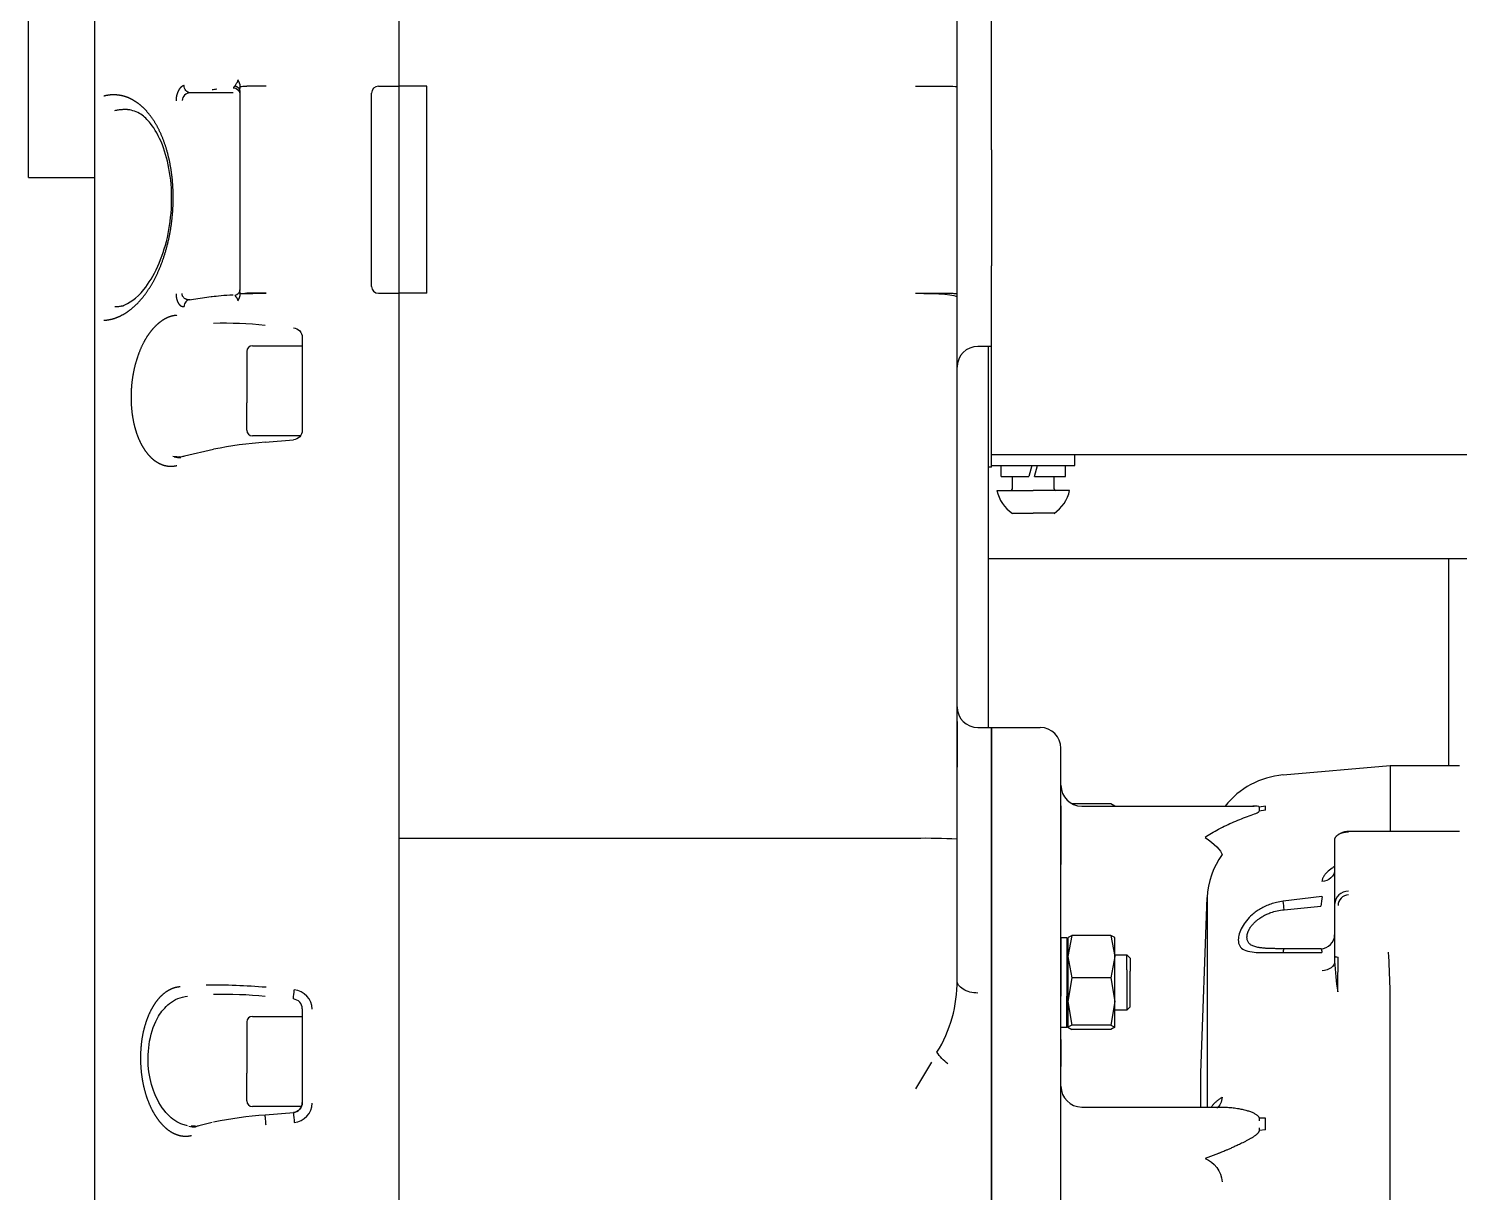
# Model space of a CAD drawing. Extents: x -599358 to 2865263, y -1062760 to 486533.
# Drawn here: x 1001224.8 to 1001549.3, y -671252.1 to -670988.1 of the extents above; entities that cross this region are included whole.
import ezdxf

# ---------------------------------------------------------------- set-up
doc = ezdxf.new("R2010")
doc.units = 0
for name, color, linetype in [('A-LIN-V', 9, 'Continuous'), ('EWHS5T6M-1', 7, 'Continuous'), ('EWHS5T6M-3', 7, 'Continuous'), ('FHSGH10105-主梁-06', 7, 'Continuous')]:
    doc.layers.add(name, color=color, linetype=linetype)

# ---------------------------------------------------------------- blocks, each defined once
blk = doc.blocks.new('G$C20E3758E-M')
at = {"layer": 'EWHS5T6M-1', "color": 3, "linetype": 'Continuous'}
blk.add_line((-1242.83, 2948.21), (-1242.83, 2978.13), dxfattribs=at)
at = {"layer": 'EWHS5T6M-3', "color": 3, "linetype": 'Continuous'}
for p, q in [((-1308.83, 3037.09), (-1308.83, 3223.6)), ((-1394.32, 3046.28), (-1394.32, 3136.92)), ((-1394.32, 3046.28), (-1394.32, 3136.4)), ((-1438.31, 3131.96), (-1438.31, 3043.55)), ((-1313.82, 3046.19), (-1313.82, 3104.82)), ((-1447.81, 3033.12), (-1447.81, 3103.12)), ((-1447.81, 3033.12), (-1447.81, 3048.12)), ((-1417.31, 3045.58), (-1417.26, 3046.22)), ((-1417.31, 3045.58), (-1417.31, 3016.91)), ((-1417.26, 3046.22), (-1417.28, 3046.21)), ((-1413.54, 3046.28), (-1416.31, 3046.28)), ((-1397.32, 3046.28), (-1394.32, 3046.28)), ((-1394.32, 3044.66), (-1394.32, 3046.28)), ((-1394.32, 3044.66), (-1394.32, 3046.28)), ((-1390.32, 3046.28), (-1394.32, 3046.28)), ((-1390.32, 3016.39), (-1390.32, 3046.28)), ((-1319.82, 3046.28), (-1314.82, 3046.28)), ((-1313.82, 3016.31), (-1313.82, 3046.19)), ((-1438.31, 3043.55), (-1438.31, 3027.29)), ((-1418.31, 3045.32), (-1424.51, 3045.32)), ((-1398.32, 3017.39), (-1398.32, 3045.28)), ((-1394.32, 3041.45), (-1394.32, 3044.66)), ((-1394.32, 3041.45), (-1394.32, 3044.66)), ((-1394.32, 3019.13), (-1394.32, 3041.45)), ((-1394.32, 3019.13), (-1394.32, 3041.45)), ((-1308.83, 3037.09), (-1308.83, 3020.35)), ((-1447.81, 3033.12), (-1438.31, 3033.12)), ((-1447.81, 3033.12), (-1438.31, 3033.12)), ((-1438.31, 3033.12), (-1438.31, 2936.96)), ((-1438.31, 3027.29), (-1438.31, 3012.91)), ((-1394.32, 3016.39), (-1394.32, 3019.13)), ((-1394.32, 3016.39), (-1394.32, 3019.13)), ((-1308.83, 3019.63), (-1308.83, 3020.35)), ((-1308.83, 2993.13), (-1308.83, 3019.63)), ((-1417.26, 3016.34), (-1417.31, 3016.91)), ((-1424.78, 3015.44), (-1424.74, 3015.41)), ((-1424.66, 3015.43), (-1421.48, 3015.91)), ((-1417.28, 3016.33), (-1417.26, 3016.34)), ((-1413.54, 3016.39), (-1416.31, 3016.39)), ((-1397.32, 3016.39), (-1394.32, 3016.39)), ((-1394.32, 2938.36), (-1394.32, 3016.39)), ((-1394.32, 2937.7), (-1394.32, 3016.39)), ((-1390.32, 3016.39), (-1394.32, 3016.39)), ((-1319.82, 3016.39), (-1314.82, 3016.39)), ((-1313.82, 3015.87), (-1313.82, 3016.31)), ((-1313.82, 2937.58), (-1313.82, 3015.87)), ((-1438.31, 3012.91), (-1438.31, 2936.96)), ((-1415.51, 3008.81), (-1408.32, 3008.81)), ((-1408.32, 3010.01), (-1408.32, 2996.63)), ((-1308.83, 3008.72), (-1310.82, 3008.72)), ((-1309.32, 3008.72), (-1309.32, 2953.71)), ((-1416.31, 3008.01), (-1416.31, 3000.6)), ((-1416.32, 3005.78), (-1416.31, 3005.78)), ((-1416.31, 2996.61), (-1416.31, 3000.6)), ((-1416.31, 2998.85), (-1416.32, 2998.84)), ((-1408.58, 2995.81), (-1415.51, 2995.81)), ((-1413.66, 2994.89), (-1409.59, 2995.25)), ((-1421.11, 2993.86), (-1425.32, 2992.86)), ((-1308.83, 2993.13), (-726.88, 2993.13)), ((-1308.83, 2991.53), (-1308.83, 2993.13)), ((-1296.83, 2991.53), (-1296.83, 2993.13)), ((-1308.83, 2991.29), (-1309.32, 2991.29)), ((-1308.83, 2991.29), (-1308.83, 2991.53)), ((-1308.83, 2991.53), (-1296.83, 2991.53)), ((-1307.48, 2989.93), (-1307.48, 2991.53)), ((-1307.48, 2989.93), (-1303.45, 2989.93)), ((-1305.83, 2988.18), (-1305.83, 2989.93)), ((-1303.03, 2991.53), (-1303.45, 2989.93)), ((-1302.63, 2989.93), (-1302.2, 2991.53)), ((-1302.63, 2989.93), (-1298.18, 2989.93)), ((-1299.83, 2988.18), (-1299.83, 2989.93)), ((-1298.18, 2989.93), (-1298.18, 2991.53)), ((-1308.08, 2987.93), (-1302.83, 2987.93)), ((-1297.58, 2987.93), (-1302.83, 2987.93)), ((-1305.83, 2984.63), (-1302.83, 2984.63)), ((-1299.83, 2984.63), (-1302.83, 2984.63)), ((-1300.52, 2984.63), (-1300.51, 2984.63)), ((-1313.82, 2954.6), (-1313.82, 2947.98)), ((-1310.82, 2953.71), (-1308.83, 2953.71)), ((-1308.83, 2953.71), (-1308.83, 2862.43)), ((-1308.83, 2789.45), (-1308.83, 2953.71)), ((-1308.83, 2953.71), (-1301.83, 2953.71)), ((-1298.83, 2791.38), (-1298.83, 2950.71)), ((-1266.78, 2946.86), (-1251.33, 2948.21)), ((-1251.33, 2948.21), (-1251.33, 2938.75)), ((-1251.33, 2948.21), (-1241.33, 2948.21)), ((-1298.83, 2942.4), (-1298.83, 2933.94)), ((-1291.61, 2942.7), (-1297.19, 2942.7)), ((-1295.83, 2942.37), (-1270.96, 2942.37)), ((-1291.03, 2942.37), (-1291.61, 2942.7)), ((-1291.03, 2942.37), (-1291.03, 2942.4)), ((-1269.33, 2942.36), (-1270.23, 2942.23)), ((-1269.33, 2941.77), (-1269.33, 2942.35)), ((-1270.23, 2942.23), (-1270.23, 2941.63)), ((-1269.33, 2941.77), (-1270.23, 2941.63)), ((-1257.33, 2938.75), (-1241.33, 2938.75)), ((-1438.31, 2936.96), (-1438.31, 2823.78)), ((-1438.31, 2936.96), (-1438.31, 2823.78)), ((-1394.32, 2811.78), (-1394.32, 2937.7)), ((-1319.82, 2937.7), (-1394.32, 2937.7)), ((-1394.32, 2811.78), (-1394.32, 2937.04)), ((-1313.82, 2917.24), (-1313.82, 2937.58)), ((-1259.33, 2937.43), (-1259.33, 2928.18)), ((-1298.83, 2929.4), (-1298.83, 2933.94)), ((-1278.65, 2903.88), (-1277.73, 2929.16)), ((-1277.73, 2929.16), (-1277.73, 2898.93)), ((-1261.16, 2929.33), (-1266.78, 2928.63)), ((-1266.61, 2927.42), (-1261.33, 2927.93)), ((-1259.33, 2928.18), (-1259.33, 2920.75)), ((-1298.83, 2923.41), (-1298.83, 2914.96)), ((-1298.83, 2923.41), (-1298, 2923.41)), ((-1298, 2923.41), (-1298, 2914.96)), ((-1298, 2923.41), (-1297.83, 2922.71)), ((-1297.25, 2923.71), (-1297.83, 2920.64)), ((-1297.83, 2923.41), (-1297.83, 2920.64)), ((-1297.74, 2923.44), (-1297.25, 2923.71)), ((-1291.61, 2923.71), (-1297.25, 2923.71)), ((-1291.61, 2923.71), (-1291.03, 2920.64)), ((-1291.03, 2923.39), (-1291.61, 2923.71)), ((-1291.03, 2920.64), (-1291.03, 2923.41)), ((-1261.33, 2921.79), (-1266.61, 2921.79)), ((-1297.83, 2920.64), (-1297.83, 2914.17)), ((-1297.83, 2920.64), (-1297.25, 2917.57)), ((-1291.03, 2920.64), (-1291.61, 2917.57)), ((-1291.03, 2920.91), (-1289.33, 2920.91)), ((-1291.03, 2914.17), (-1291.03, 2920.64)), ((-1289.33, 2918.76), (-1289.33, 2920.91)), ((-1289.33, 2920.91), (-1288.83, 2920.41)), ((-1288.83, 2920.41), (-1288.83, 2918.53)), ((-1266.78, 2921.23), (-1261.16, 2921.24)), ((-1259.33, 2920.75), (-1259.33, 2919.97)), ((-1297.25, 2917.57), (-1297.83, 2914.17)), ((-1291.61, 2917.57), (-1297.25, 2917.57)), ((-1291.61, 2917.57), (-1291.03, 2914.17)), ((-1289.33, 2918.76), (-1289.33, 2912.91)), ((-1288.83, 2913.41), (-1288.83, 2918.53)), ((-1251.33, 2804.45), (-1251.33, 2916.24)), ((-1298.83, 2910.41), (-1298.83, 2914.96)), ((-1298, 2910.41), (-1298, 2914.96)), ((-1297.83, 2914.17), (-1297.25, 2910.76)), ((-1297.83, 2914.17), (-1297.83, 2910.44)), ((-1291.03, 2914.17), (-1291.61, 2910.76)), ((-1291.03, 2910.44), (-1291.03, 2914.17)), ((-1415.51, 2912.02), (-1408.32, 2912.02)), ((-1408.32, 2913.11), (-1408.32, 2899.57)), ((-1289.33, 2912.91), (-1291.03, 2912.91)), ((-1288.83, 2913.41), (-1289.33, 2912.91)), ((-1416.31, 2911.22), (-1416.31, 2903.8)), ((-1298, 2910.41), (-1298.83, 2910.41)), ((-1297.83, 2911.11), (-1298, 2910.41)), ((-1297.25, 2910.76), (-1297.83, 2910.44)), ((-1297.83, 2910.44), (-1297.25, 2910.11)), ((-1297.83, 2910.41), (-1297.83, 2910.44)), ((-1291.61, 2910.76), (-1297.25, 2910.76)), ((-1291.61, 2910.11), (-1297.25, 2910.11)), ((-1291.61, 2910.76), (-1291.03, 2910.44)), ((-1291.03, 2910.44), (-1291.61, 2910.11)), ((-1416.32, 2908.98), (-1416.31, 2908.98)), ((-1298.83, 2908.7), (-1298.83, 2904.79)), ((-1317.52, 2905.43), (-1319.82, 2901.56)), ((-1416.31, 2899.82), (-1416.31, 2903.8)), ((-1298.83, 2900.25), (-1298.83, 2904.79)), ((-1278.65, 2898.93), (-1278.65, 2903.88)), ((-1416.31, 2902.05), (-1416.32, 2902.05)), ((-1408.43, 2899.02), (-1415.51, 2899.02)), ((-1413.66, 2897.79), (-1409.52, 2898.16)), ((-1295.83, 2898.93), (-1275.41, 2898.93)), ((-1270.23, 2897.31), (-1270.24, 2896.94)), ((-1269.33, 2897.35), (-1270.23, 2897.31)), ((-1269.33, 2895.63), (-1269.33, 2897.35)), ((-1423.42, 2896.22), (-1421.32, 2896.73)), ((-1270.24, 2895.91), (-1270.23, 2895.54)), ((-1269.33, 2895.63), (-1270.23, 2895.54)), ((-1276.11, 2892.23), (-1278.04, 2891.49))]:
    blk.add_line(p, q, dxfattribs=at)
for centre, radius, start, end in [((-1418.86, 3046.23), 1.58, 359.4394, 37.8711), ((-1397.32, 3045.28), 1, 90, 180), ((-1424.47, 3044.12), 1.2, 91.7741, 174.5739), ((-1397.32, 3017.39), 1, 180, 270), ((-1418.99, 3016.33), 1.71, 323.6578, 359.8796), ((-1419.51, 2954.15), 57.91, 84.2011, 91.5797), ((-1415.51, 3008.01), 0.8, 90, 180), ((-1310.82, 3005.72), 3, 90, 180), ((-1415.51, 2996.61), 0.8, 180, 270), ((-1409.19, 2934.76), 60.3, 94.2539, 101.4015), ((-1426.08, 2995.31), 2.62, 253.4261, 275.4723), ((-1302.83, 2989.09), 5.38, 192.4855, 236.0883), ((-1306.08, 2988.18), 0.25, 270, 0), ((-1299.58, 2988.18), 0.25, 180, 270), ((-1302.83, 2989.09), 5.38, 303.9117, 347.5145), ((-1310.82, 2956.71), 3, 180, 270), ((-1301.83, 2950.71), 3, 0, 90), ((-1265.74, 2934.91), 12, 95, 141.5339), ((-1295.83, 2945.37), 3, 180, 270), ((-1318.32, 2865.73), 71.99, 86.4159, 91.1933), ((-1266.43, 2928.73), 11.3, 144.0079, 177.8344), ((-1257.38, 2928.13), 1.95, 88.589, 178.5506), ((-1316.7, 2920.84), 50.53, 7.4867, 8.8757), ((-1208.82, 2922.12), 52.83, 172.1589, 173.6941), ((-1257.31, 2928.03), 1.52, 90.7749, 180.7566), ((-1261.33, 2923.79), 2, 269.9622, 359.9621), ((-1222.73, 2921.51), 36.64, 182.4106, 189.3696), ((-1862.76, 2923.29), 603.93, 359.2651, 359.74293), ((-1589.91, 2904.04), 338.8, 2.0647, 2.9141), ((-1421.19, 2823.92), 92.61, 85.2651, 90.6278), ((-1529.62, 2926.25), 120.59, 354.4244, 355.0568), ((-1409.73, 2913.05), 2.82, 359.8583, 84.6958), ((-1332.94, 2916.97), 19.12, 327.9797, 0.804), ((-1251.22, 2916.24), 0.108, 178.9565, 182.8542), ((-1419.46, 2859.67), 55.52, 84.0096, 91.7057), ((-1409.75, 2913.11), 1.43, 0.0738, 83.8251), ((-1415.51, 2911.22), 0.8, 90, 180), ((-1295.83, 2901.93), 3, 180, 270), ((-1415.51, 2899.82), 0.8, 180, 270), ((-1409.74, 2899.57), 1.43, 276.0525, 0.0524), ((-1409.73, 2899.5), 2.82, 275.292, 0.1539), ((-1409.23, 2838.56), 59.39, 94.2811, 101.5392), ((-1360.87, 2901.55), 48.84, 183.9954, 185.709), ((-1423.91, 2898.74), 2.67, 252.9751, 273.8165)]:
    blk.add_arc(centre, radius, start, end, dxfattribs=at)
at = {"layer": 'EWHS5T6M-3', "color": 3, "linetype": 'Continuous', "extrusion": (0, 0, -1)}
for centre, major_axis, ratio, start_param, end_param in [((-1413.54, 3045.4), (-9, 0), 0.087156, 0.523599, 0.664081), ((-1418.31, 3045.07), (1, 0), 0.996195, 4.712389, 6.283185), ((-1418.31, 3045.58), (1, 0), 0.786918, 4.994332, 6.283185), ((-1416.31, 3046.19), (1, 0), 0.087156, 3.482259, 4.712389), ((-1314.82, 3046.19), (1, 0), 0.087156, 4.712389, 6.283185), ((-1418.31, 3016.91), (1, 0), 0.882114, 0, 1.288854), ((-1421.33, 3014.92), (0.149, -0.989), 0.86273, 3.141593, 3.314816), ((-1413.54, 3015.52), (-9, 0), 0.087156, 0.523599, 1.011737), ((-1413.54, 3015.52), (-10, 0), 0.087156, 1.187697, 1.570796), ((-1416.31, 3016.31), (-1, 0), 0.087156, 0.340666, 1.570796), ((-1319.82, 3015.87), (6, 0), 0.087156, 4.712389, 6.283185), ((-1314.82, 3016.31), (-1, 0), 0.087156, 1.570796, 3.141593), ((-1409.71, 3010.01), (1.4, 0), 0.996195, 4.799655, 6.283185), ((-1409.71, 2996.63), (-1.4, 0), 0.996195, 3.141593, 4.625123), ((-1278.04, 2936.96), (2.42, -1.77), 0.246907, 4.534324, 6.060506), ((-1261.33, 2919.97), (-2, 0), 0.692826, 3.141565, 4.625123), ((-1310.82, 2917.24), (3, 0), 0.616789, 1.570796, 3.141593), ((-1315.18, 2906.72), (2.05, -2.19), 0.378821, 1.18491, 1.960757), ((-1409.74, 2899.57), (-1.43, 0.02), 0.998994, 3.125734, 4.59105), ((-1278.04, 2888.83), (1.66, -2.5), 0.728317, 3.880999, 5.407181)]:
    blk.add_ellipse(centre, major_axis=major_axis, ratio=ratio, start_param=start_param, end_param=end_param, dxfattribs=at)
at = {"layer": 'EWHS5T6M-3', "color": 3, "linetype": 'Continuous'}
for points, degree, knots in [([(-1425.38, 3046.36), (-1425.6, 3046.32), (-1425.82, 3046.14), (-1426.03, 3045.96), (-1426.19, 3045.65), (-1426.35, 3045.35), (-1426.44, 3044.97), (-1426.53, 3044.59), (-1426.53, 3044.19)], 2, [0, 0, 0, 0.25, 0.25, 0.5, 0.5, 0.75, 0.75, 1, 1, 1]), ([(-1424.51, 3045.32), (-1424.74, 3045.33), (-1424.96, 3045.45), (-1425.28, 3045.83), (-1425.38, 3046.1), (-1425.38, 3046.36)], 3, [0, 0, 0, 0, 0.5, 0.5, 1, 1, 1, 1]), ([(-1418.04, 3046.34), (-1418.05, 3046.32), (-1418.07, 3046.28), (-1418.1, 3046.22), (-1418.14, 3046.18), (-1418.18, 3046.14), (-1418.22, 3046.11), (-1418.27, 3046.08), (-1418.3, 3046.07), (-1418.31, 3046.07)], 3, [0, 0, 0, 0, 0.129131, 0.262792, 0.401034, 0.543884, 0.691341, 0.843389, 1, 1, 1, 1]), ([(-1417.61, 3047.2), (-1417.61, 3047.18), (-1417.61, 3047.14), (-1417.63, 3047.08), (-1417.64, 3047.02), (-1417.67, 3046.96), (-1417.7, 3046.9), (-1417.73, 3046.83), (-1417.77, 3046.76), (-1417.83, 3046.67), (-1417.9, 3046.56), (-1417.97, 3046.44), (-1418.01, 3046.37), (-1418.04, 3046.34)], 3, [0, 0, 0, 0, 0.046213, 0.095895, 0.149811, 0.208554, 0.272571, 0.342192, 0.417658, 0.499136, 0.665682, 0.832684, 1, 1, 1, 1]), ([(-1436.97, 3012.5), (-1436.01, 3012.53), (-1435.05, 3012.91), (-1434.1, 3013.28), (-1433.19, 3013.97), (-1432.28, 3014.67), (-1431.45, 3015.66), (-1430.63, 3016.65), (-1429.92, 3017.9), (-1429.22, 3019.14), (-1428.66, 3020.58), (-1428.11, 3022.03), (-1427.72, 3023.61), (-1427.34, 3025.2), (-1427.14, 3026.86), (-1426.94, 3028.52), (-1426.94, 3030.18), (-1426.94, 3031.85), (-1427.14, 3033.45), (-1427.34, 3035.05), (-1427.72, 3036.52), (-1428.1, 3037.99), (-1428.66, 3039.26), (-1429.22, 3040.54), (-1429.92, 3041.57), (-1430.63, 3042.6), (-1431.45, 3043.34), (-1432.28, 3044.08), (-1433.19, 3044.51), (-1434.1, 3044.93), (-1435.05, 3045.01), (-1436.01, 3045.1), (-1436.97, 3044.84)], 2, [0, 0, 0, 0.0625, 0.0625, 0.125, 0.125, 0.1875, 0.1875, 0.25, 0.25, 0.3125, 0.3125, 0.375, 0.375, 0.4375, 0.4375, 0.5, 0.5, 0.5625, 0.5625, 0.625, 0.625, 0.6875, 0.6875, 0.75, 0.75, 0.8125, 0.8125, 0.875, 0.875, 0.9375, 0.9375, 1, 1, 1]), ([(-1435.35, 3042.79), (-1435.26, 3042.81), (-1435.09, 3042.84), (-1434.84, 3042.88), (-1434.6, 3042.91), (-1434.37, 3042.93), (-1434.15, 3042.95), (-1433.93, 3042.95), (-1433.72, 3042.95), (-1433.52, 3042.94), (-1433.34, 3042.92), (-1433.23, 3042.91), (-1433.18, 3042.9)], 3, [0, 0, 0, 0, 0.0181215, 0.0356849, 0.0526911, 0.0691411, 0.085036, 0.1003767, 0.1151641, 0.129399, 0.1430824, 0.15322, 0.15322, 0.15322, 0.15322]), ([(-1434.34, 3014.53), (-1433.24, 3015.02), (-1431.69, 3015.89), (-1429.1, 3020.01), (-1427.67, 3024.31), (-1427.03, 3029.16), (-1427.32, 3033.94), (-1428.46, 3038.15), (-1430.08, 3040.9), (-1431.7, 3042.48), (-1432.81, 3042.78), (-1433.54, 3042.93)], 3, [0, 0, 0, 0, 0.182956, 0.293819, 0.396585, 0.497863, 0.598718, 0.698185, 0.807965, 0.892562, 1, 1, 1, 1]), ([(-1426.53, 3016.3), (-1426.53, 3015.9), (-1426.44, 3015.55), (-1426.35, 3015.2), (-1426.19, 3014.94), (-1426.03, 3014.69), (-1425.82, 3014.57), (-1425.61, 3014.45), (-1425.38, 3014.48)], 2, [0, 0, 0, 0.25, 0.25, 0.5, 0.5, 0.75, 0.75, 1, 1, 1]), ([(-1424.51, 3015.43), (-1424.55, 3015.43), (-1424.62, 3015.43), (-1424.73, 3015.44), (-1424.83, 3015.45), (-1424.92, 3015.47), (-1425, 3015.49), (-1425.07, 3015.52), (-1425.13, 3015.55), (-1425.19, 3015.57), (-1425.27, 3015.62), (-1425.36, 3015.69), (-1425.47, 3015.8), (-1425.55, 3015.92), (-1425.61, 3016.06), (-1425.65, 3016.2), (-1425.66, 3016.3), (-1425.66, 3016.34)], 3, [0, 0, 0, 0, 0.075871, 0.146671, 0.212405, 0.273077, 0.328693, 0.379262, 0.424794, 0.465303, 0.500811, 0.597627, 0.687782, 0.772055, 0.851394, 0.926938, 1, 1, 1, 1]), ([(-1424.51, 3015.43), (-1424.72, 3015.45), (-1424.96, 3015.36), (-1425.29, 3014.98), (-1425.37, 3014.72), (-1425.38, 3014.48)], 3, [0, 0, 0, 0, 0.503981, 0.503981, 1, 1, 1, 1]), ([(-1418.04, 3016.07), (-1418.03, 3016.05), (-1418, 3016.02), (-1417.96, 3015.97), (-1417.92, 3015.91), (-1417.87, 3015.85), (-1417.81, 3015.78), (-1417.75, 3015.7), (-1417.69, 3015.61), (-1417.65, 3015.52), (-1417.62, 3015.42), (-1417.61, 3015.35), (-1417.61, 3015.32)], 3, [0, 0, 0, 0, 0.096597, 0.194899, 0.294943, 0.396756, 0.500362, 0.61835, 0.725629, 0.823603, 0.914215, 1, 1, 1, 1]), ([(-1434.12, 3014.58), (-1434.19, 3014.56), (-1434.43, 3014.51), (-1434.83, 3014.44), (-1435.17, 3014.42), (-1435.35, 3014.41)], 3, [0.91364602, 0.91364602, 0.91364602, 0.91364602, 0.92836282, 0.9630183, 1, 1, 1, 1]), ([(-1426.41, 3013.21), (-1427.05, 3013.17), (-1427.69, 3012.91), (-1428.32, 3012.65), (-1428.92, 3012.17), (-1429.52, 3011.7), (-1430.07, 3011.03), (-1430.61, 3010.37), (-1431.07, 3009.54), (-1431.54, 3008.71), (-1431.9, 3007.74), (-1432.27, 3006.78), (-1432.52, 3005.73), (-1432.77, 3004.68), (-1432.9, 3003.58), (-1433.03, 3002.48), (-1433.03, 3001.37), (-1433.03, 3000.27), (-1432.9, 2999.21), (-1432.77, 2998.15), (-1432.52, 2997.17), (-1432.27, 2996.2), (-1431.9, 2995.34), (-1431.54, 2994.49), (-1431.07, 2993.8), (-1430.61, 2993.11), (-1430.07, 2992.61), (-1429.52, 2992.11), (-1428.92, 2991.82), (-1428.32, 2991.52), (-1427.69, 2991.45), (-1427.05, 2991.38), (-1426.41, 2991.53)], 2, [0, 0, 0, 0.0625, 0.0625, 0.125, 0.125, 0.1875, 0.1875, 0.25, 0.25, 0.3125, 0.3125, 0.375, 0.375, 0.4375, 0.4375, 0.5, 0.5, 0.5625, 0.5625, 0.625, 0.625, 0.6875, 0.6875, 0.75, 0.75, 0.8125, 0.8125, 0.875, 0.875, 0.9375, 0.9375, 1, 1, 1]), ([(-1425.87, 2992.78), (-1425.91, 2992.77), (-1426.13, 2992.75), (-1426.51, 2992.76), (-1426.84, 2992.8), (-1426.99, 2992.83)], 3, [0.02892131, 0.02892131, 0.02892131, 0.02892131, 0.03559755, 0.06539483, 0.0893273, 0.0893273, 0.0893273, 0.0893273]), ([(-1270.23, 2942.23), (-1270.21, 2942.29), (-1270.33, 2942.33), (-1270.59, 2942.36), (-1270.69, 2942.37), (-1270.91, 2942.37), (-1271.03, 2942.37), (-1271.15, 2942.37)], 3, [0, 0, 0, 0, 0.125, 0.125, 0.1875, 0.1875, 0.25, 0.25, 0.25, 0.25]), ([(-1278.04, 2937.87), (-1277.44, 2938.27), (-1276.78, 2938.67), (-1275.36, 2939.43), (-1274.63, 2939.77), (-1273.13, 2940.41), (-1272.36, 2940.7), (-1271.3, 2941.09), (-1270.96, 2941.21), (-1270.41, 2941.44), (-1270.21, 2941.55), (-1270.23, 2941.63)], 3, [0, 0, 0, 0, 0.25, 0.25, 0.5, 0.5, 0.75, 0.75, 0.875, 0.875, 1, 1, 1, 1]), ([(-1259.33, 2937.43), (-1259.33, 2937.46), (-1259.33, 2937.52), (-1259.31, 2937.6), (-1259.29, 2937.68), (-1259.26, 2937.76), (-1259.23, 2937.83), (-1259.18, 2937.9), (-1259.13, 2937.97), (-1259.08, 2938.04), (-1259.01, 2938.1), (-1258.95, 2938.16), (-1258.88, 2938.22), (-1258.8, 2938.27), (-1258.72, 2938.32), (-1258.64, 2938.37), (-1258.56, 2938.41), (-1258.47, 2938.45), (-1258.39, 2938.48), (-1258.3, 2938.52), (-1258.21, 2938.54), (-1258.12, 2938.57), (-1258.03, 2938.59), (-1257.94, 2938.61), (-1257.85, 2938.62), (-1257.76, 2938.63), (-1257.67, 2938.64), (-1257.58, 2938.65), (-1257.5, 2938.65), (-1257.41, 2938.66), (-1257.36, 2938.66), (-1257.33, 2938.66)], 3, [0, 0, 0, 0, 0.043815, 0.086945, 0.129389, 0.171151, 0.212229, 0.252628, 0.292346, 0.331388, 0.369753, 0.407445, 0.444466, 0.480818, 0.516503, 0.551525, 0.585887, 0.619591, 0.652642, 0.685043, 0.716798, 0.747913, 0.778391, 0.808237, 0.837458, 0.866059, 0.894046, 0.921426, 0.948207, 0.974395, 1, 1, 1, 1]), ([(-1259.34, 2933.66), (-1259.46, 2933.58), (-1259.86, 2933.31), (-1260.32, 2932.95), (-1260.66, 2932.59), (-1260.83, 2932.37), (-1260.95, 2932.18), (-1261.04, 2932), (-1261.11, 2931.82), (-1261.15, 2931.65), (-1261.15, 2931.53), (-1261.16, 2931.48)], 3, [0.1382956, 0.1382956, 0.1382956, 0.1382956, 0.2500172, 0.4998753, 0.6030875, 0.6772768, 0.7499776, 0.8148651, 0.874988, 0.9374957, 1, 1, 1, 1]), ([(-1259.33, 2933.13), (-1259.33, 2932.76), (-1259.51, 2932.33), (-1260.21, 2931.69), (-1260.71, 2931.51), (-1261.16, 2931.48)], 3, [0, 0, 0, 0, 0.5, 0.5, 1, 1, 1, 1]), ([(-1266.78, 2928.63), (-1267.09, 2928.59), (-1267.69, 2928.49), (-1268.54, 2928.25), (-1269.32, 2927.94), (-1270.03, 2927.58), (-1270.67, 2927.16), (-1271.38, 2926.6), (-1272.1, 2925.84), (-1272.73, 2924.89), (-1273.14, 2923.93), (-1273.29, 2922.98), (-1273.11, 2922.13), (-1272.42, 2921.55), (-1271.35, 2921.31), (-1270.03, 2921.21), (-1268.52, 2921.22), (-1267.38, 2921.23), (-1266.78, 2921.23)], 3, [0, 0, 0, 0, 0.046911, 0.091358, 0.133588, 0.173887, 0.212578, 0.250021, 0.313574, 0.374949, 0.43869, 0.499966, 0.579793, 0.660027, 0.750395, 0.825815, 0.908239, 1, 1, 1, 1]), ([(-1271.99, 2923.42), (-1271.98, 2923.47), (-1271.98, 2923.55), (-1271.97, 2923.68), (-1271.95, 2923.82), (-1271.92, 2923.95), (-1271.88, 2924.09), (-1271.83, 2924.23), (-1271.77, 2924.37), (-1271.71, 2924.5), (-1271.63, 2924.64), (-1271.55, 2924.78), (-1271.46, 2924.92), (-1271.36, 2925.06), (-1271.25, 2925.19), (-1271.13, 2925.33), (-1271, 2925.47), (-1270.87, 2925.6), (-1270.72, 2925.73), (-1270.57, 2925.86), (-1270.41, 2925.99), (-1270.13, 2926.2), (-1269.72, 2926.47), (-1269.14, 2926.77), (-1268.45, 2927.05), (-1267.6, 2927.28), (-1266.96, 2927.37), (-1266.61, 2927.42)], 3, [0, 0, 0, 0, 0.025288, 0.050219, 0.074845, 0.099219, 0.123396, 0.147433, 0.171387, 0.195316, 0.219278, 0.243332, 0.267533, 0.291939, 0.316604, 0.341581, 0.366922, 0.392675, 0.418887, 0.445603, 0.472864, 0.500709, 0.581938, 0.664866, 0.750426, 0.865857, 1, 1, 1, 1]), ([(-1266.61, 2921.79), (-1266.71, 2921.79), (-1266.92, 2921.79), (-1267.22, 2921.79), (-1267.52, 2921.79), (-1267.8, 2921.79), (-1268.08, 2921.8), (-1268.36, 2921.8), (-1268.62, 2921.81), (-1268.87, 2921.82), (-1269.12, 2921.83), (-1269.36, 2921.85), (-1269.59, 2921.87), (-1269.82, 2921.89), (-1270.03, 2921.92), (-1270.29, 2921.95), (-1270.57, 2922.01), (-1270.87, 2922.09), (-1271.13, 2922.19), (-1271.36, 2922.3), (-1271.55, 2922.43), (-1271.71, 2922.58), (-1271.83, 2922.76), (-1271.92, 2922.96), (-1271.98, 2923.18), (-1271.98, 2923.34), (-1271.99, 2923.42)], 3, [0, 0, 0, 0, 0.039878, 0.078912, 0.117144, 0.154619, 0.191384, 0.227489, 0.262988, 0.297935, 0.332389, 0.366411, 0.400064, 0.433413, 0.466526, 0.499471, 0.55456, 0.607472, 0.65855, 0.708176, 0.756766, 0.804764, 0.852628, 0.900824, 0.949803, 1, 1, 1, 1]), ([(-1261.33, 2921.79), (-1261.32, 2921.79), (-1261.31, 2921.8), (-1261.3, 2921.79), (-1261.28, 2921.77), (-1261.27, 2921.75), (-1261.25, 2921.72), (-1261.24, 2921.68), (-1261.23, 2921.64), (-1261.22, 2921.6), (-1261.21, 2921.55), (-1261.2, 2921.5), (-1261.19, 2921.45), (-1261.18, 2921.39), (-1261.17, 2921.34), (-1261.16, 2921.29), (-1261.16, 2921.25), (-1261.16, 2921.24)], 3, [0, 0, 0, 0, 0.087736, 0.172459, 0.254169, 0.332866, 0.408552, 0.481226, 0.550891, 0.617546, 0.681193, 0.741833, 0.799468, 0.8541, 0.905731, 0.954363, 1, 1, 1, 1]), ([(-1259.33, 2920.75), (-1259.33, 2920.71), (-1259.28, 2920.66), (-1259.09, 2920.6), (-1258.96, 2920.58), (-1258.83, 2920.58)], 3, [0, 0, 0, 0, 0.5, 0.5, 1, 1, 1, 1]), ([(-1425.95, 2916.28), (-1426.58, 2916.24), (-1427.19, 2915.98), (-1427.8, 2915.72), (-1428.36, 2915.25), (-1428.92, 2914.79), (-1429.41, 2914.13), (-1429.89, 2913.47), (-1430.29, 2912.65), (-1430.69, 2911.83), (-1430.98, 2910.87), (-1431.27, 2909.92), (-1431.44, 2908.88), (-1431.61, 2907.84), (-1431.65, 2906.75), (-1431.7, 2905.66), (-1431.61, 2904.57), (-1431.53, 2903.48), (-1431.32, 2902.43), (-1431.11, 2901.38), (-1430.79, 2900.41), (-1430.47, 2899.45), (-1430.04, 2898.6), (-1429.61, 2897.76), (-1429.1, 2897.08), (-1428.58, 2896.4), (-1428.01, 2895.9), (-1427.43, 2895.4), (-1426.81, 2895.11), (-1426.19, 2894.82), (-1425.56, 2894.75), (-1424.93, 2894.68), (-1424.3, 2894.83)], 2, [0, 0, 0, 0.0625, 0.0625, 0.125, 0.125, 0.1875, 0.1875, 0.25, 0.25, 0.3125, 0.3125, 0.375, 0.375, 0.4375, 0.4375, 0.5, 0.5, 0.5625, 0.5625, 0.625, 0.625, 0.6875, 0.6875, 0.75, 0.75, 0.8125, 0.8125, 0.875, 0.875, 0.9375, 0.9375, 1, 1, 1]), ([(-1424.86, 2896.22), (-1425.09, 2896.26), (-1425.72, 2896.43), (-1426.7, 2896.92), (-1428.18, 2898.18), (-1429.68, 2900.54), (-1430.7, 2904.48), (-1430.5, 2908.7), (-1429.49, 2911.5), (-1428.35, 2913.07), (-1427.42, 2913.97), (-1426.24, 2914.72), (-1425.34, 2914.85), (-1424.86, 2914.93)], 3, [0.089227, 0.089227, 0.089227, 0.089227, 0.1254863, 0.1918246, 0.2509131, 0.3864299, 0.5001424, 0.6195056, 0.7492603, 0.7950378, 0.8521868, 0.9205802, 1, 1, 1, 1]), ([(-1275.58, 2900.34), (-1275.64, 2900.3), (-1275.78, 2900.21), (-1275.97, 2900.08), (-1276.15, 2899.94), (-1276.33, 2899.8), (-1276.5, 2899.65), (-1276.65, 2899.5), (-1276.8, 2899.35), (-1276.94, 2899.19), (-1277.06, 2899.05), (-1277.13, 2898.97), (-1277.15, 2898.93)], 3, [0, 0, 0, 0, 0.0512179, 0.1029462, 0.155185, 0.2079344, 0.2611942, 0.3149645, 0.3692452, 0.4240363, 0.4793377, 0.5145566, 0.5145566, 0.5145566, 0.5145566]), ([(-1275.58, 2900.34), (-1275.59, 2900.01), (-1275.67, 2899.7), (-1275.93, 2899.16), (-1276.11, 2898.94), (-1276.34, 2898.78)], 3, [0, 0, 0, 0, 0.25, 0.25, 0.5, 0.5, 0.5, 0.5]), ([(-1413.54, 2896.34), (-1413.56, 2896.53), (-1413.58, 2896.73), (-1413.61, 2897.1), (-1413.62, 2897.27), (-1413.65, 2897.54), (-1413.65, 2897.65), (-1413.66, 2897.78), (-1413.67, 2897.81), (-1413.66, 2897.79)], 3, [0, 0, 0, 0, 0.25, 0.25, 0.5, 0.5, 0.75, 0.75, 1, 1, 1, 1]), ([(-1275.44, 2898.93), (-1275.34, 2898.93), (-1275.12, 2898.92), (-1274.77, 2898.9), (-1274.38, 2898.87), (-1273.85, 2898.81), (-1273.23, 2898.72), (-1272.61, 2898.59), (-1272.2, 2898.49), (-1271.89, 2898.4), (-1271.63, 2898.32), (-1271.38, 2898.23), (-1271.14, 2898.13), (-1270.94, 2898.03), (-1270.76, 2897.93), (-1270.6, 2897.83), (-1270.47, 2897.73), (-1270.37, 2897.63), (-1270.3, 2897.52), (-1270.24, 2897.42), (-1270.23, 2897.35), (-1270.23, 2897.31)], 3, [0.3257543, 0.3257543, 0.3257543, 0.3257543, 0.3613853, 0.4062751, 0.4527727, 0.500881, 0.5992214, 0.6735374, 0.723826, 0.7500871, 0.7851314, 0.8174815, 0.8471724, 0.87425, 0.8987742, 0.9208263, 0.9405178, 0.9580058, 0.9735141, 0.9873631, 1, 1, 1, 1]), ([(-1423.74, 2896.17), (-1423.77, 2896.17), (-1423.96, 2896.15), (-1424.16, 2896.15), (-1424.33, 2896.16)], 3, [0.02843259, 0.02843259, 0.02843259, 0.02843259, 0.03301271, 0.06025536, 0.06025536, 0.06025536, 0.06025536]), ([(-1423.69, 2896.11), (-1423.68, 2896.12), (-1423.66, 2896.13), (-1423.51, 2896.2), (-1423.36, 2896.24), (-1423.21, 2896.25)], 3, [0.7219654, 0.7219654, 0.7219654, 0.7219654, 0.75, 0.75, 1, 1, 1, 1]), ([(-1270.23, 2895.54), (-1270.23, 2895.52), (-1270.23, 2895.48), (-1270.24, 2895.43), (-1270.27, 2895.37), (-1270.3, 2895.3), (-1270.35, 2895.24), (-1270.4, 2895.17), (-1270.46, 2895.1), (-1270.54, 2895.03), (-1270.62, 2894.96), (-1270.71, 2894.88), (-1270.82, 2894.8), (-1270.93, 2894.72), (-1271.05, 2894.63), (-1271.18, 2894.55), (-1271.33, 2894.46), (-1271.48, 2894.37), (-1271.64, 2894.27), (-1271.81, 2894.18), (-1272, 2894.08), (-1272.19, 2893.98), (-1272.39, 2893.88), (-1272.74, 2893.71), (-1273.22, 2893.48), (-1273.8, 2893.21), (-1274.31, 2892.98), (-1274.77, 2892.78), (-1275.16, 2892.61), (-1275.48, 2892.48), (-1275.75, 2892.37), (-1275.95, 2892.29), (-1276.06, 2892.25), (-1276.11, 2892.23)], 3, [0, 0, 0, 0, 0.008829, 0.018136, 0.028111, 0.038907, 0.050647, 0.063425, 0.077315, 0.092374, 0.108648, 0.126171, 0.144972, 0.165074, 0.186496, 0.209254, 0.233361, 0.258828, 0.285663, 0.313875, 0.343471, 0.374456, 0.406836, 0.440615, 0.542663, 0.634738, 0.71684, 0.788967, 0.85112, 0.9033, 0.945505, 0.977738, 1, 1, 1, 1])]:
    blk.add_open_spline(points, degree=degree, knots=knots, dxfattribs=at)
for points, degree in [([(-1425.32, 2992.86), (-1425.48, 2992.85), (-1425.64, 2992.81), (-1425.79, 2992.73)], 3), ([(-1257.33, 2938.69), (-1257.88, 2938.69), (-1258.29, 2938.5)], 2), ([(-1266.61, 2921.79), (-1266.67, 2921.77), (-1266.74, 2921.57), (-1266.78, 2921.23)], 3)]:
    blk.add_open_spline(points, degree=degree, dxfattribs=at)
at = {"layer": 'FHSGH10105-主梁-06', "color": 3, "linetype": 'Continuous'}
blk.add_line((-1309.32, 2978.13), (-1077.85, 2978.13), dxfattribs=at)

msp = doc.modelspace()

# ---------------------------------------------------------------- block references
at = {"layer": 'A-LIN-V', "xscale": 1.571585729816195, "yscale": 1.571585729816195, "zscale": 1.571585729816195}
msp.add_blockref('G$C20E3758E-M', (1003500.14, -675788.63), dxfattribs=at)

doc.saveas('drawing.dxf')
